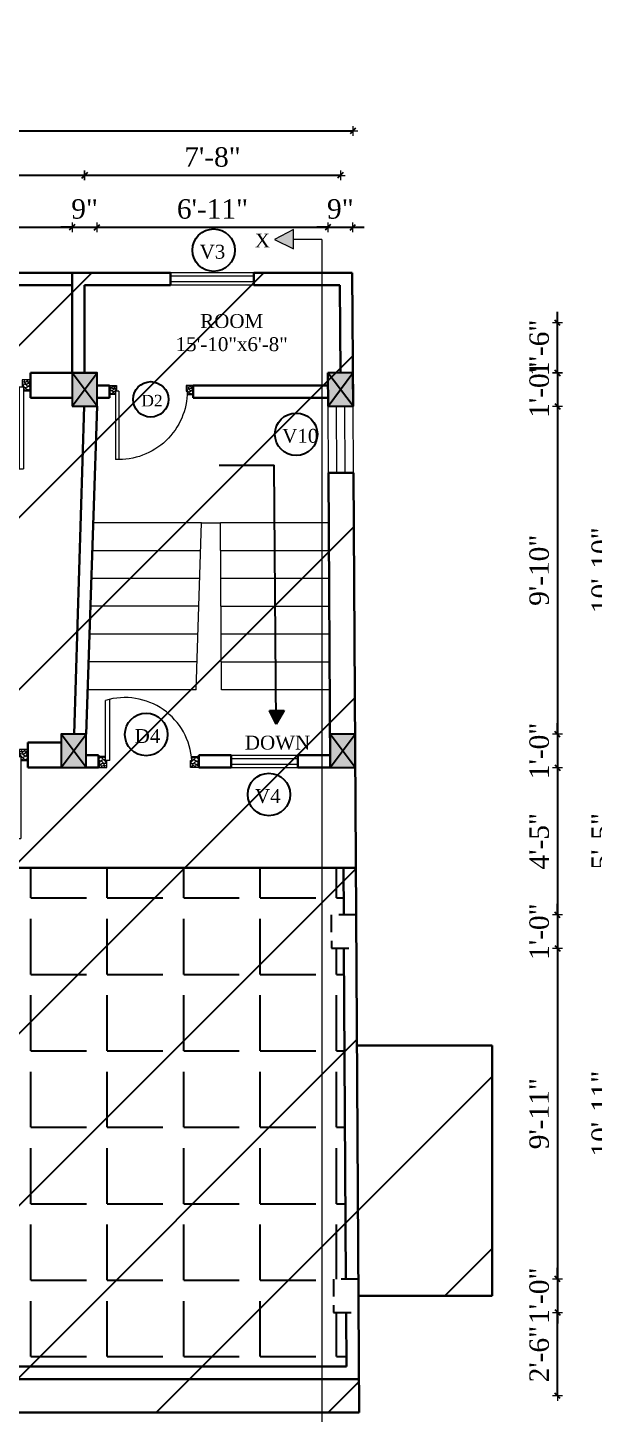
# Model space of a CAD drawing. Header units: inches. Extents: x 6873 to 34015, y -4010 to 8204.
# Drawn here: x 17062.4 to 17265.8, y 428.6 to 927.1 of the extents above; entities that cross this region are included whole.
import ezdxf

# ---------------------------------------------------------------- set-up
doc = ezdxf.new("R2010")
doc.units = ezdxf.units.IN
doc.header["$LTSCALE"] = 5
doc.header["$MEASUREMENT"] = 0
doc.linetypes.add('HIDDEN', pattern=[0.375, 0.25, -0.125])
for name, color, linetype, lineweight in [('A-WALL', 7, 'Continuous', 9), ('Dimension', 7, 'Continuous', 18), ('DOOR', 62, 'Continuous', 0), ('Dw', 2, 'Continuous', 18), ('tefriş', 30, 'Continuous', 9)]:
    doc.layers.add(name, color=color, linetype=linetype, lineweight=lineweight)
doc.layers.add('dim line', color=7, linetype='Continuous', lineweight=15, true_color=0xfab2b2)
doc.layers.add('TEXT', color=6, linetype='Continuous')
doc.layers.add('WALL', color=7, linetype='Continuous')
doc.styles.add('ordinary', font='times.ttf')
doc.dimstyles.new('Copy of 96', dxfattribs={"dimtxt": 7, "dimasz": 4, "dimexe": 0.5, "dimexo": 0.5, "dimgap": 3, "dimtad": 1, "dimdec": 1, "dimzin": 11, "dimdsep": 46, "dimlunit": 4, "dimtxsty": 'ordinary', "dimblk": 'OBLIQUE', "dimcen": 0.09, "dimse1": 1, "dimse2": 1, "dimclrt": 6, "dimazin": 0, "dimtfac": 1, "dimtdec": 1, "dimtix": 1, "dimtmove": 2, "dimatfit": 3, "dimldrblk": 'leader', "dimfxl": 0.5, "dimfxlon": 1, "dimtolj": 1, "dimtzin": 0, "dimarcsym": 0})

# ---------------------------------------------------------------- blocks, each defined once
blk = doc.blocks.new('C1a')
at = {"color": 1, "ltscale": 5}
for p, q in [((18657.75, 4625.76), (18648.75, 4625.76)), ((18648.75, 4625.76), (18648.82, 4613.76)), ((18657.82, 4613.76), (18657.75, 4625.76)), ((18648.82, 4613.76), (18657.82, 4613.76))]:
    blk.add_line(p, q, dxfattribs=at)
blk = doc.blocks.new('A$C27B36B59')
at = {"layer": 'DOOR'}
for p, q in [((0, 4), (0, 0)), ((2.5, 4), (0, 4)), ((0, 0), (3, 0)), ((2.5, 2.5), (2.5, 4)), ((3, 2.5), (2.5, 2.5)), ((3, 0), (3, 2.5))]:
    blk.add_line(p, q, dxfattribs=at)
for centre, radius, start, end in [((-1.4, -0.54), 4.75, 22.1411, 72.838), ((1.34, 2.09), 1.64, 45.138, 144.8948), ((2.21, 0.3), 2.49, 83.3149, 152.658), ((0.13, 0.37), 2.05, 349.4875, 93.6805), ((1.96, -0.47), 2.01, 58.7447, 166.495), ((-0.06, 0.32), 1.13, 343.542, 86.947), ((2.08, -0.4), 1.17, 38.2816, 160.1519)]:
    blk.add_arc(centre, radius, start, end, dxfattribs=at)
blk = doc.blocks.new('D2')
at = {"layer": 'DOOR'}
for p, q in [((74473.95, 24047.59), (74473.95, 24018.09)), ((74473.95, 24047.59), (74475.45, 24047.59)), ((74475.45, 24047.59), (74475.45, 24018.13))]:
    blk.add_line(p, q, dxfattribs=at)
blk.add_arc((74473.95, 24047.59), 29.5, 180, 272.9146, dxfattribs=at)
at = {"layer": 'DOOR', "xscale": -1, "rotation": 180}
blk.add_blockref('A$C27B36B59', (74441.95, 24050.09), dxfattribs=at)
at = {"layer": 'DOOR', "rotation": 180}
blk.add_blockref('A$C27B36B59', (74477.95, 24050.09), dxfattribs=at)
blk = doc.blocks.new('x-x')
at = {"ltscale": 5}
for points in [[(11364.03, -701.52), (11364.03, -694.51), (11357.15, -698.09)], [(11364.03, -1135.52), (11364.03, -1128.51), (11357.15, -1132.09)]]:
    blk.add_hatch(color=256, dxfattribs=at).paths.add_polyline_path(points)
for p, q in [((11364.03, -694.51), (11357.15, -698.09)), ((11364.03, -701.52), (11364.03, -694.51)), ((11357.15, -698.09), (11364.03, -701.52)), ((11374.13, -698.09), (11364.03, -698.09)), ((11374.13, -698.09), (11374.13, -1132.09)), ((11364.03, -1128.51), (11357.15, -1132.09)), ((11364.03, -1135.52), (11364.03, -1128.51)), ((11357.15, -1132.09), (11364.03, -1135.52)), ((11374.13, -1132.09), (11364.03, -1132.09))]:
    blk.add_line(p, q, dxfattribs=at)
at = {"layer": 'A-WALL', "color": 1, "ltscale": 5}
blk.add_line((11374.13, -1120.09), (11374.13, -1132.09), dxfattribs=at)
at = {"layer": 'TEXT', "style": 'ordinary'}
for p in [(11350.08, -700.97), (11350.08, -1134.1)]:
    blk.add_text('X', height=5, dxfattribs=at).set_placement(p)
blk = doc.blocks.new('oblique')
at = {"color": 0, "lineweight": -2}
blk.add_line((0.25, 0.25), (-0.25, -0.25), dxfattribs=at)
at = {"layer": 'dim line', "lineweight": 9}
for p, q in [((-0.4375, 0), (0.4375, 0)), ((0, 0.4375), (0, -0.4375))]:
    blk.add_line(p, q, dxfattribs=at)
blk = doc.blocks.new('*D73')
at = {"layer": 'A-WALL', "color": 0, "lineweight": -2, "ltscale": 50, "transparency": 16777216}
blk.add_line((17175.72, 384.99), (17078.89, 384.99), dxfattribs=at)
at = {"layer": 'Defpoints', "color": 0, "ltscale": 50, "transparency": 16777216}
for p in [(17078.89, 660.92), (17175.72, 660.92), (17078.89, 384.99)]:
    blk.add_point(p, dxfattribs=at)
at = {"layer": 'A-WALL', "color": 0, "lineweight": -2, "ltscale": 50, "transparency": 16777216, "xscale": 4, "yscale": 4, "zscale": 4, "rotation": 180}
blk.add_blockref('oblique', (17078.89, 384.99), dxfattribs=at)
at = {"layer": 'A-WALL', "color": 0, "lineweight": -2, "ltscale": 50, "transparency": 16777216, "xscale": 4, "yscale": 4, "zscale": 4}
blk.add_blockref('oblique', (17175.72, 384.99), dxfattribs=at)
at = {"layer": 'A-WALL', "color": 6, "ltscale": 50, "transparency": 16777216, "insert": (17127.31, 391.55), "char_height": 7, "attachment_point": 5, "style": 'ordinary'}
blk.add_mtext('\\A1;8\'-1"', dxfattribs=at)
blk = doc.blocks.new('_OBLIQUE')
at = {"color": 0, "linetype": 'ByBlock'}
blk.add_line((-0.5, -0.5), (0.5, 0.5), dxfattribs=at)
blk = doc.blocks.new('leader')
at = {"layer": 'Dimension'}
for p, q in [((0, -4.33), (0, 4.33)), ((-4.42, 0), (4.42, 0))]:
    blk.add_line(p, q, dxfattribs=at)
blk = doc.blocks.new('*D74')
at = {"layer": 'A-WALL', "color": 0, "lineweight": -2, "ltscale": 50, "transparency": 16777216}
blk.add_line((17078.89, 384.99), (16919.28, 384.99), dxfattribs=at)
at = {"layer": 'Defpoints', "color": 0, "ltscale": 50, "transparency": 16777216}
for p in [(16919.28, 660.92), (17078.89, 660.92), (16919.28, 384.99)]:
    blk.add_point(p, dxfattribs=at)
at = {"layer": 'A-WALL', "color": 0, "lineweight": -2, "ltscale": 50, "transparency": 16777216, "xscale": 4, "yscale": 4, "zscale": 4, "rotation": 180}
blk.add_blockref('oblique', (16919.28, 384.99), dxfattribs=at)
at = {"layer": 'A-WALL', "color": 0, "lineweight": -2, "ltscale": 50, "transparency": 16777216, "xscale": 4, "yscale": 4, "zscale": 4}
blk.add_blockref('oblique', (17078.89, 384.99), dxfattribs=at)
at = {"layer": 'A-WALL', "color": 6, "ltscale": 50, "transparency": 16777216, "insert": (16999.09, 391.55), "char_height": 7, "attachment_point": 5, "style": 'ordinary'}
blk.add_mtext('\\A1;13\'-4"', dxfattribs=at)
blk = doc.blocks.new('*D76')
at = {"layer": 'A-WALL', "color": 0, "lineweight": -2, "ltscale": 50, "transparency": 16777216}
blk.add_line((17180.22, 367.96), (16719.72, 367.96), dxfattribs=at)
at = {"layer": 'Defpoints', "color": 0, "ltscale": 50, "transparency": 16777216}
for p in [(16719.72, 660.92), (17180.22, 660.92), (16719.72, 367.96)]:
    blk.add_point(p, dxfattribs=at)
at = {"layer": 'A-WALL', "color": 0, "lineweight": -2, "ltscale": 50, "transparency": 16777216, "xscale": 4, "yscale": 4, "zscale": 4, "rotation": 180}
blk.add_blockref('oblique', (16719.72, 367.96), dxfattribs=at)
at = {"layer": 'A-WALL', "color": 0, "lineweight": -2, "ltscale": 50, "transparency": 16777216, "xscale": 4, "yscale": 4, "zscale": 4}
blk.add_blockref('oblique', (17180.22, 367.96), dxfattribs=at)
at = {"layer": 'A-WALL', "color": 6, "ltscale": 50, "transparency": 16777216, "insert": (16949.97, 374.52), "char_height": 7, "attachment_point": 5, "style": 'ordinary'}
blk.add_mtext('\\A1;38\'-5"', dxfattribs=at)
blk = doc.blocks.new('*D88')
at = {"layer": 'A-WALL', "color": 0, "lineweight": -2, "ltscale": 50, "transparency": 16777216}
blk.add_line((16923.35, 855.29), (17078.35, 855.29), dxfattribs=at)
at = {"layer": 'Defpoints', "color": 0, "ltscale": 50, "transparency": 16777216}
for p in [(17078.35, 855.29), (16923.35, 802.92), (17078.35, 802.92)]:
    blk.add_point(p, dxfattribs=at)
at = {"layer": 'A-WALL', "color": 0, "lineweight": -2, "ltscale": 50, "transparency": 16777216, "xscale": 4, "yscale": 4, "zscale": 4}
for p, rotation in [((16923.35, 855.29), 180.0000000000261), ((17078.35, 855.29), 2.605510395054913e-11)]:
    blk.add_blockref('oblique', p, dxfattribs=dict(at, rotation=rotation))
at = {"layer": 'A-WALL', "color": 6, "ltscale": 50, "transparency": 16777216, "insert": (17000.85, 861.79), "char_height": 7, "attachment_point": 5, "style": 'ordinary'}
blk.add_mtext('\\A1;12\'-11"', dxfattribs=at)
blk = doc.blocks.new('*D89')
at = {"layer": 'A-WALL', "color": 0, "lineweight": -2, "ltscale": 50, "transparency": 16777216}
for p, q in [((17078.35, 855.29), (17074.35, 855.29)), ((17078.35, 855.29), (17087.35, 855.29)), ((17087.35, 855.29), (17091.35, 855.29))]:
    blk.add_line(p, q, dxfattribs=at)
at = {"layer": 'Defpoints', "color": 0, "ltscale": 50, "transparency": 16777216}
for p in [(17087.35, 855.29), (17078.35, 802.92), (17087.35, 802.92)]:
    blk.add_point(p, dxfattribs=at)
at = {"layer": 'A-WALL', "color": 0, "lineweight": -2, "ltscale": 50, "transparency": 16777216, "xscale": 4, "yscale": 4, "zscale": 4}
for p, rotation in [((17078.35, 855.29), 2.605915483400167e-11), ((17087.35, 855.29), 180.0000000000261)]:
    blk.add_blockref('oblique', p, dxfattribs=dict(at, rotation=rotation))
at = {"layer": 'A-WALL', "color": 6, "ltscale": 50, "transparency": 16777216, "insert": (17082.85, 861.86), "char_height": 7, "attachment_point": 5, "style": 'ordinary'}
blk.add_mtext('\\A1;9"', dxfattribs=at)
blk = doc.blocks.new('*D90')
at = {"layer": 'A-WALL', "color": 0, "lineweight": -2, "ltscale": 50, "transparency": 16777216}
blk.add_line((17087.35, 855.29), (17170.35, 855.29), dxfattribs=at)
at = {"layer": 'Defpoints', "color": 0, "ltscale": 50, "transparency": 16777216}
for p in [(17170.35, 855.29), (17087.35, 802.92), (17170.35, 802.92)]:
    blk.add_point(p, dxfattribs=at)
at = {"layer": 'A-WALL', "color": 0, "lineweight": -2, "ltscale": 50, "transparency": 16777216, "xscale": 4, "yscale": 4, "zscale": 4}
for p, rotation in [((17087.35, 855.29), 180.0000000000261), ((17170.35, 855.29), 2.605510395054913e-11)]:
    blk.add_blockref('oblique', p, dxfattribs=dict(at, rotation=rotation))
at = {"layer": 'A-WALL', "color": 6, "ltscale": 50, "transparency": 16777216, "insert": (17128.85, 861.85), "char_height": 7, "attachment_point": 5, "style": 'ordinary'}
blk.add_mtext('\\A1;6\'-11"', dxfattribs=at)
blk = doc.blocks.new('*D91')
at = {"layer": 'A-WALL', "color": 0, "lineweight": -2, "ltscale": 50, "transparency": 16777216}
for p, q in [((17170.35, 855.29), (17166.35, 855.29)), ((17170.35, 855.29), (17179.35, 855.29)), ((17179.35, 855.29), (17183.35, 855.29))]:
    blk.add_line(p, q, dxfattribs=at)
at = {"layer": 'Defpoints', "color": 0, "ltscale": 50, "transparency": 16777216}
for p in [(17179.35, 855.29), (17170.35, 802.92), (17179.35, 802.92)]:
    blk.add_point(p, dxfattribs=at)
at = {"layer": 'A-WALL', "color": 0, "lineweight": -2, "ltscale": 50, "transparency": 16777216, "xscale": 4, "yscale": 4, "zscale": 4}
for p, rotation in [((17170.35, 855.29), 2.605915483400167e-11), ((17179.35, 855.29), 180.0000000000261)]:
    blk.add_blockref('oblique', p, dxfattribs=dict(at, rotation=rotation))
at = {"layer": 'A-WALL', "color": 6, "ltscale": 50, "transparency": 16777216, "insert": (17174.85, 861.86), "char_height": 7, "attachment_point": 5, "style": 'ordinary'}
blk.add_mtext('\\A1;9"', dxfattribs=at)
blk = doc.blocks.new('*D92')
at = {"layer": 'A-WALL', "color": 0, "lineweight": -2, "ltscale": 50, "transparency": 16777216}
blk.add_line((17174.85, 873.96), (17082.85, 873.96), dxfattribs=at)
at = {"layer": 'Defpoints', "color": 0, "ltscale": 50, "transparency": 16777216}
for p in [(17082.85, 873.96), (17082.85, 802.92), (17174.85, 802.92)]:
    blk.add_point(p, dxfattribs=at)
at = {"layer": 'A-WALL', "color": 0, "lineweight": -2, "ltscale": 50, "transparency": 16777216, "xscale": 4, "yscale": 4, "zscale": 4, "rotation": 180}
blk.add_blockref('oblique', (17082.85, 873.96), dxfattribs=at)
at = {"layer": 'A-WALL', "color": 0, "lineweight": -2, "ltscale": 50, "transparency": 16777216, "xscale": 4, "yscale": 4, "zscale": 4}
blk.add_blockref('oblique', (17174.85, 873.96), dxfattribs=at)
at = {"layer": 'A-WALL', "color": 6, "ltscale": 50, "transparency": 16777216, "insert": (17128.85, 880.54), "char_height": 7, "attachment_point": 5, "style": 'ordinary'}
blk.add_mtext('\\A1;7\'-8"', dxfattribs=at)
blk = doc.blocks.new('*D93')
at = {"layer": 'A-WALL', "color": 0, "lineweight": -2, "ltscale": 50, "transparency": 16777216}
blk.add_line((17082.85, 873.96), (16918.85, 873.96), dxfattribs=at)
at = {"layer": 'Defpoints', "color": 0, "ltscale": 50, "transparency": 16777216}
for p in [(16918.85, 873.96), (16918.85, 802.92), (17082.85, 802.92)]:
    blk.add_point(p, dxfattribs=at)
at = {"layer": 'A-WALL', "color": 0, "lineweight": -2, "ltscale": 50, "transparency": 16777216, "xscale": 4, "yscale": 4, "zscale": 4, "rotation": 180}
blk.add_blockref('oblique', (16918.85, 873.96), dxfattribs=at)
at = {"layer": 'A-WALL', "color": 0, "lineweight": -2, "ltscale": 50, "transparency": 16777216, "xscale": 4, "yscale": 4, "zscale": 4}
blk.add_blockref('oblique', (17082.85, 873.96), dxfattribs=at)
at = {"layer": 'A-WALL', "color": 6, "ltscale": 50, "transparency": 16777216, "insert": (17000.85, 880.53), "char_height": 7, "attachment_point": 5, "style": 'ordinary'}
blk.add_mtext('\\A1;13\'-8"', dxfattribs=at)
blk = doc.blocks.new('*D95')
at = {"layer": 'A-WALL', "color": 0, "lineweight": -2, "ltscale": 50, "transparency": 16777216}
blk.add_line((16800.35, 889.98), (17179.35, 889.98), dxfattribs=at)
at = {"layer": 'Defpoints', "color": 0, "ltscale": 50, "transparency": 16777216}
for p in [(17179.35, 889.98), (16800.35, 802.92), (17179.35, 802.92)]:
    blk.add_point(p, dxfattribs=at)
at = {"layer": 'A-WALL', "color": 0, "lineweight": -2, "ltscale": 50, "transparency": 16777216, "xscale": 4, "yscale": 4, "zscale": 4, "rotation": 180}
blk.add_blockref('oblique', (16800.35, 889.98), dxfattribs=at)
at = {"layer": 'A-WALL', "color": 0, "lineweight": -2, "ltscale": 50, "transparency": 16777216, "xscale": 4, "yscale": 4, "zscale": 4}
blk.add_blockref('oblique', (17179.35, 889.98), dxfattribs=at)
at = {"layer": 'A-WALL', "color": 6, "ltscale": 50, "transparency": 16777216, "insert": (16989.85, 896.55), "char_height": 7, "attachment_point": 5, "style": 'ordinary'}
blk.add_mtext('\\A1;31\'-7"', dxfattribs=at)
blk = doc.blocks.new('*D97')
at = {"layer": 'A-WALL', "color": 0, "lineweight": -2, "ltscale": 50, "transparency": 16777216}
for p, q in [((17252.95, 802.92), (17252.95, 806.92)), ((17252.95, 802.92), (17252.95, 790.92)), ((17252.95, 790.92), (17252.95, 786.92))]:
    blk.add_line(p, q, dxfattribs=at)
at = {"layer": 'Defpoints', "color": 0, "ltscale": 50, "transparency": 16777216}
for p in [(17179.35, 802.92), (17179.42, 790.92), (17252.95, 790.92)]:
    blk.add_point(p, dxfattribs=at)
at = {"layer": 'A-WALL', "color": 0, "lineweight": -2, "ltscale": 50, "transparency": 16777216, "xscale": 4, "yscale": 4, "zscale": 4}
for p, rotation in [((17252.95, 802.92), 270), ((17252.95, 790.92), 90)]:
    blk.add_blockref('oblique', p, dxfattribs=dict(at, rotation=rotation))
at = {"layer": 'A-WALL', "color": 6, "ltscale": 50, "transparency": 16777216, "insert": (17246.39, 796.92), "char_height": 7, "attachment_point": 5, "rotation": 90, "style": 'ordinary'}
blk.add_mtext('\\A1;1\'-0"', dxfattribs=at)
blk = doc.blocks.new('*D98')
at = {"layer": 'A-WALL', "color": 0, "lineweight": -2, "ltscale": 50, "transparency": 16777216}
blk.add_line((17252.95, 790.92), (17252.95, 672.92), dxfattribs=at)
at = {"layer": 'Defpoints', "color": 0, "ltscale": 50, "transparency": 16777216}
for p in [(17179.42, 790.92), (17180.15, 672.92), (17252.95, 672.92)]:
    blk.add_point(p, dxfattribs=at)
at = {"layer": 'A-WALL', "color": 0, "lineweight": -2, "ltscale": 50, "transparency": 16777216, "xscale": 4, "yscale": 4, "zscale": 4}
for p, rotation in [((17252.95, 790.92), 90), ((17252.95, 672.92), 270)]:
    blk.add_blockref('oblique', p, dxfattribs=dict(at, rotation=rotation))
at = {"layer": 'A-WALL', "color": 6, "ltscale": 50, "transparency": 16777216, "insert": (17246.38, 731.92), "char_height": 7, "attachment_point": 5, "rotation": 90, "style": 'ordinary'}
blk.add_mtext('\\A1;9\'-10"', dxfattribs=at)
blk = doc.blocks.new('*D99')
at = {"layer": 'A-WALL', "color": 0, "lineweight": -2, "ltscale": 50, "transparency": 16777216}
for p, q in [((17252.95, 672.92), (17252.95, 676.92)), ((17252.95, 672.92), (17252.95, 660.92)), ((17252.95, 660.92), (17252.95, 656.92))]:
    blk.add_line(p, q, dxfattribs=at)
at = {"layer": 'Defpoints', "color": 0, "ltscale": 50, "transparency": 16777216}
for p in [(17180.15, 672.92), (17180.22, 660.92), (17252.95, 660.92)]:
    blk.add_point(p, dxfattribs=at)
at = {"layer": 'A-WALL', "color": 0, "lineweight": -2, "ltscale": 50, "transparency": 16777216, "xscale": 4, "yscale": 4, "zscale": 4}
for p, rotation in [((17252.95, 672.92), 270), ((17252.95, 660.92), 90)]:
    blk.add_blockref('oblique', p, dxfattribs=dict(at, rotation=rotation))
at = {"layer": 'A-WALL', "color": 6, "ltscale": 50, "transparency": 16777216, "insert": (17246.39, 666.92), "char_height": 7, "attachment_point": 5, "rotation": 90, "style": 'ordinary'}
blk.add_mtext('\\A1;1\'-0"', dxfattribs=at)
blk = doc.blocks.new('*D100')
at = {"layer": 'A-WALL', "color": 0, "lineweight": -2, "ltscale": 50, "transparency": 16777216}
blk.add_line((17252.95, 660.92), (17252.95, 607.92), dxfattribs=at)
at = {"layer": 'Defpoints', "color": 0, "ltscale": 50, "transparency": 16777216}
for p in [(17180.22, 660.92), (17180.55, 607.92), (17252.95, 607.92)]:
    blk.add_point(p, dxfattribs=at)
at = {"layer": 'A-WALL', "color": 0, "lineweight": -2, "ltscale": 50, "transparency": 16777216, "xscale": 4, "yscale": 4, "zscale": 4}
for p, rotation in [((17252.95, 660.92), 90), ((17252.95, 607.92), 270)]:
    blk.add_blockref('oblique', p, dxfattribs=dict(at, rotation=rotation))
at = {"layer": 'A-WALL', "color": 6, "ltscale": 50, "transparency": 16777216, "insert": (17246.39, 634.42), "char_height": 7, "attachment_point": 5, "rotation": 90, "style": 'ordinary'}
blk.add_mtext('\\A1;4\'-5"', dxfattribs=at)
blk = doc.blocks.new('*D101')
at = {"layer": 'A-WALL', "color": 0, "lineweight": -2, "ltscale": 50, "transparency": 16777216}
for p, q in [((17252.95, 607.92), (17252.95, 611.92)), ((17252.95, 607.92), (17252.95, 595.92)), ((17252.95, 595.92), (17252.95, 591.92))]:
    blk.add_line(p, q, dxfattribs=at)
at = {"layer": 'Defpoints', "color": 0, "ltscale": 50, "transparency": 16777216}
for p in [(17180.55, 607.92), (17180.62, 595.92), (17252.95, 595.92)]:
    blk.add_point(p, dxfattribs=at)
at = {"layer": 'A-WALL', "color": 0, "lineweight": -2, "ltscale": 50, "transparency": 16777216, "xscale": 4, "yscale": 4, "zscale": 4}
for p, rotation in [((17252.95, 607.92), 270), ((17252.95, 595.92), 90)]:
    blk.add_blockref('oblique', p, dxfattribs=dict(at, rotation=rotation))
at = {"layer": 'A-WALL', "color": 6, "ltscale": 50, "transparency": 16777216, "insert": (17246.39, 601.92), "char_height": 7, "attachment_point": 5, "rotation": 90, "style": 'ordinary'}
blk.add_mtext('\\A1;1\'-0"', dxfattribs=at)
blk = doc.blocks.new('*D102')
at = {"layer": 'A-WALL', "color": 0, "lineweight": -2, "ltscale": 50, "transparency": 16777216}
blk.add_line((17252.95, 595.92), (17252.95, 476.92), dxfattribs=at)
at = {"layer": 'Defpoints', "color": 0, "ltscale": 50, "transparency": 16777216}
for p in [(17180.62, 595.92), (17181.35, 476.92), (17252.95, 476.92)]:
    blk.add_point(p, dxfattribs=at)
at = {"layer": 'A-WALL', "color": 0, "lineweight": -2, "ltscale": 50, "transparency": 16777216, "xscale": 4, "yscale": 4, "zscale": 4}
for p, rotation in [((17252.95, 595.92), 90), ((17252.95, 476.92), 270)]:
    blk.add_blockref('oblique', p, dxfattribs=dict(at, rotation=rotation))
at = {"layer": 'A-WALL', "color": 6, "ltscale": 50, "transparency": 16777216, "insert": (17246.38, 536.42), "char_height": 7, "attachment_point": 5, "rotation": 90, "style": 'ordinary'}
blk.add_mtext('\\A1;9\'-11"', dxfattribs=at)
blk = doc.blocks.new('*D103')
at = {"layer": 'A-WALL', "color": 0, "lineweight": -2, "ltscale": 50, "transparency": 16777216}
for p, q in [((17252.95, 476.92), (17252.95, 480.92)), ((17252.95, 476.92), (17252.95, 464.92)), ((17252.95, 464.92), (17252.95, 460.92))]:
    blk.add_line(p, q, dxfattribs=at)
at = {"layer": 'Defpoints', "color": 0, "ltscale": 50, "transparency": 16777216}
for p in [(17181.35, 476.92), (17181.43, 464.92), (17252.95, 464.92)]:
    blk.add_point(p, dxfattribs=at)
at = {"layer": 'A-WALL', "color": 0, "lineweight": -2, "ltscale": 50, "transparency": 16777216, "xscale": 4, "yscale": 4, "zscale": 4}
for p, rotation in [((17252.95, 476.92), 270), ((17252.95, 464.92), 90)]:
    blk.add_blockref('oblique', p, dxfattribs=dict(at, rotation=rotation))
at = {"layer": 'A-WALL', "color": 6, "ltscale": 50, "transparency": 16777216, "insert": (17246.39, 470.92), "char_height": 7, "attachment_point": 5, "rotation": 90, "style": 'ordinary'}
blk.add_mtext('\\A1;1\'-0"', dxfattribs=at)
blk = doc.blocks.new('*D104')
at = {"layer": 'A-WALL', "color": 0, "lineweight": -2, "ltscale": 50, "transparency": 16777216}
blk.add_line((17275.26, 796.92), (17275.26, 666.92), dxfattribs=at)
at = {"layer": 'Defpoints', "color": 0, "ltscale": 50, "transparency": 16777216}
for p in [(17179.39, 796.92), (17180.19, 666.92), (17275.26, 666.92)]:
    blk.add_point(p, dxfattribs=at)
at = {"layer": 'A-WALL', "color": 0, "lineweight": -2, "ltscale": 50, "transparency": 16777216, "xscale": 4, "yscale": 4, "zscale": 4}
for p, rotation in [((17275.26, 796.92), 90), ((17275.26, 666.92), 270)]:
    blk.add_blockref('oblique', p, dxfattribs=dict(at, rotation=rotation))
at = {"layer": 'A-WALL', "color": 6, "ltscale": 50, "transparency": 16777216, "insert": (17268.7, 731.92), "char_height": 7, "attachment_point": 5, "rotation": 90, "style": 'ordinary'}
blk.add_mtext('\\A1;10\'-10"', dxfattribs=at)
blk = doc.blocks.new('*D105')
at = {"layer": 'A-WALL', "color": 0, "lineweight": -2, "ltscale": 50, "transparency": 16777216}
blk.add_line((17275.26, 666.92), (17275.26, 601.92), dxfattribs=at)
at = {"layer": 'Defpoints', "color": 0, "ltscale": 50, "transparency": 16777216}
for p in [(17180.19, 666.92), (17180.59, 601.92), (17275.26, 601.92)]:
    blk.add_point(p, dxfattribs=at)
at = {"layer": 'A-WALL', "color": 0, "lineweight": -2, "ltscale": 50, "transparency": 16777216, "xscale": 4, "yscale": 4, "zscale": 4}
for p, rotation in [((17275.26, 666.92), 90), ((17275.26, 601.92), 270)]:
    blk.add_blockref('oblique', p, dxfattribs=dict(at, rotation=rotation))
at = {"layer": 'A-WALL', "color": 6, "ltscale": 50, "transparency": 16777216, "insert": (17268.7, 634.42), "char_height": 7, "attachment_point": 5, "rotation": 90, "style": 'ordinary'}
blk.add_mtext('\\A1;5\'-5"', dxfattribs=at)
blk = doc.blocks.new('*D106')
at = {"layer": 'A-WALL', "color": 0, "lineweight": -2, "ltscale": 50, "transparency": 16777216}
blk.add_line((17275.26, 601.92), (17275.26, 470.92), dxfattribs=at)
at = {"layer": 'Defpoints', "color": 0, "ltscale": 50, "transparency": 16777216}
for p in [(17180.59, 601.92), (17181.39, 470.92), (17275.26, 470.92)]:
    blk.add_point(p, dxfattribs=at)
at = {"layer": 'A-WALL', "color": 0, "lineweight": -2, "ltscale": 50, "transparency": 16777216, "xscale": 4, "yscale": 4, "zscale": 4}
for p, rotation in [((17275.26, 601.92), 90), ((17275.26, 470.92), 270)]:
    blk.add_blockref('oblique', p, dxfattribs=dict(at, rotation=rotation))
at = {"layer": 'A-WALL', "color": 6, "ltscale": 50, "transparency": 16777216, "insert": (17268.7, 536.42), "char_height": 7, "attachment_point": 5, "rotation": 90, "style": 'ordinary'}
blk.add_mtext('\\A1;10\'-11"', dxfattribs=at)
blk = doc.blocks.new('*D107')
at = {"layer": 'A-WALL', "color": 0, "lineweight": -2, "ltscale": 50, "transparency": 16777216}
blk.add_line((17299.41, 434.92), (17299.41, 820.92), dxfattribs=at)
at = {"layer": 'Defpoints', "color": 0, "ltscale": 50, "transparency": 16777216}
for p in [(17179.24, 820.92), (17299.41, 820.92), (17181.61, 434.92)]:
    blk.add_point(p, dxfattribs=at)
at = {"layer": 'A-WALL', "color": 0, "lineweight": -2, "ltscale": 50, "transparency": 16777216, "xscale": 4, "yscale": 4, "zscale": 4}
for p, rotation in [((17299.41, 820.92), 90), ((17299.41, 434.92), 270)]:
    blk.add_blockref('oblique', p, dxfattribs=dict(at, rotation=rotation))
at = {"layer": 'A-WALL', "color": 6, "ltscale": 50, "transparency": 16777216, "insert": (17292.85, 627.92), "char_height": 7, "attachment_point": 5, "rotation": 90, "style": 'ordinary'}
blk.add_mtext('\\A1;32\'-2"', dxfattribs=at)
blk = doc.blocks.new('*D108')
at = {"layer": 'A-WALL', "color": 0, "lineweight": -2, "ltscale": 50, "transparency": 16777216}
blk.add_line((17252.95, 434.92), (17252.95, 464.92), dxfattribs=at)
at = {"layer": 'Defpoints', "color": 0, "ltscale": 50, "transparency": 16777216}
for p in [(17181.43, 464.92), (17252.95, 464.92), (17181.61, 434.92)]:
    blk.add_point(p, dxfattribs=at)
at = {"layer": 'A-WALL', "color": 0, "lineweight": -2, "ltscale": 50, "transparency": 16777216, "xscale": 4, "yscale": 4, "zscale": 4}
for p, rotation in [((17252.95, 464.92), 90), ((17252.95, 434.92), 270)]:
    blk.add_blockref('oblique', p, dxfattribs=dict(at, rotation=rotation))
at = {"layer": 'A-WALL', "color": 6, "ltscale": 50, "transparency": 16777216, "insert": (17246.39, 449.92), "char_height": 7, "attachment_point": 5, "rotation": 90, "style": 'ordinary'}
blk.add_mtext('\\A1;2\'-6"', dxfattribs=at)
blk = doc.blocks.new('*D109')
at = {"layer": 'A-WALL', "color": 0, "lineweight": -2, "ltscale": 50, "transparency": 16777216}
for p, q in [((17252.95, 820.92), (17252.95, 824.92)), ((17252.95, 802.92), (17252.95, 820.92)), ((17252.95, 802.92), (17252.95, 798.92))]:
    blk.add_line(p, q, dxfattribs=at)
at = {"layer": 'Defpoints', "color": 0, "ltscale": 50, "transparency": 16777216}
for p in [(17179.35, 820.92), (17252.95, 820.92), (17179.35, 802.92)]:
    blk.add_point(p, dxfattribs=at)
at = {"layer": 'A-WALL', "color": 0, "lineweight": -2, "ltscale": 50, "transparency": 16777216, "xscale": 4, "yscale": 4, "zscale": 4}
for p, rotation in [((17252.95, 820.92), 270), ((17252.95, 802.92), 90)]:
    blk.add_blockref('oblique', p, dxfattribs=dict(at, rotation=rotation))
at = {"layer": 'A-WALL', "color": 6, "ltscale": 50, "transparency": 16777216, "insert": (17246.39, 811.92), "char_height": 7, "attachment_point": 5, "rotation": 90, "style": 'ordinary'}
blk.add_mtext('\\A1;1\'-6"', dxfattribs=at)
blk = doc.blocks.new('*D224')
at = {"layer": 'A-WALL', "color": 0, "lineweight": -2, "ltscale": 50, "transparency": 16777216}
blk.add_line((16923.78, 400.79), (17074.39, 400.79), dxfattribs=at)
at = {"layer": 'Defpoints', "color": 0, "ltscale": 50, "transparency": 16777216}
for p in [(16923.78, 660.92), (17074.39, 660.92), (17074.39, 400.79)]:
    blk.add_point(p, dxfattribs=at)
at = {"layer": 'A-WALL', "color": 0, "lineweight": -2, "ltscale": 50, "transparency": 16777216, "xscale": 4, "yscale": 4, "zscale": 4, "rotation": 180}
blk.add_blockref('oblique', (16923.78, 400.79), dxfattribs=at)
at = {"layer": 'A-WALL', "color": 0, "lineweight": -2, "ltscale": 50, "transparency": 16777216, "xscale": 4, "yscale": 4, "zscale": 4}
blk.add_blockref('oblique', (17074.39, 400.79), dxfattribs=at)
at = {"layer": 'A-WALL', "color": 6, "ltscale": 50, "transparency": 16777216, "insert": (16999.09, 407.36), "char_height": 7, "attachment_point": 5, "style": 'ordinary'}
blk.add_mtext('\\A1;12\'-7"', dxfattribs=at)
blk = doc.blocks.new('*D225')
at = {"layer": 'A-WALL', "color": 0, "lineweight": -2, "ltscale": 50, "transparency": 16777216}
for p, q in [((17074.39, 400.79), (17070.39, 400.79)), ((17074.39, 400.79), (17083.39, 400.79)), ((17083.39, 400.79), (17087.39, 400.79))]:
    blk.add_line(p, q, dxfattribs=at)
at = {"layer": 'Defpoints', "color": 0, "ltscale": 50, "transparency": 16777216}
for p in [(17074.39, 660.92), (17083.39, 660.92), (17083.39, 400.79)]:
    blk.add_point(p, dxfattribs=at)
at = {"layer": 'A-WALL', "color": 0, "lineweight": -2, "ltscale": 50, "transparency": 16777216, "xscale": 4, "yscale": 4, "zscale": 4}
blk.add_blockref('oblique', (17074.39, 400.79), dxfattribs=at)
at = {"layer": 'A-WALL', "color": 0, "lineweight": -2, "ltscale": 50, "transparency": 16777216, "xscale": 4, "yscale": 4, "zscale": 4, "rotation": 180}
blk.add_blockref('oblique', (17083.39, 400.79), dxfattribs=at)
at = {"layer": 'A-WALL', "color": 6, "ltscale": 50, "transparency": 16777216, "insert": (17078.89, 407.36), "char_height": 7, "attachment_point": 5, "style": 'ordinary'}
blk.add_mtext('\\A1;9"', dxfattribs=at)
blk = doc.blocks.new('*D226')
at = {"layer": 'A-WALL', "color": 0, "lineweight": -2, "ltscale": 50, "transparency": 16777216}
blk.add_line((17083.39, 400.79), (17171.22, 400.79), dxfattribs=at)
at = {"layer": 'Defpoints', "color": 0, "ltscale": 50, "transparency": 16777216}
for p in [(17083.39, 660.92), (17171.22, 660.92), (17171.22, 400.79)]:
    blk.add_point(p, dxfattribs=at)
at = {"layer": 'A-WALL', "color": 0, "lineweight": -2, "ltscale": 50, "transparency": 16777216, "xscale": 4, "yscale": 4, "zscale": 4, "rotation": 180}
blk.add_blockref('oblique', (17083.39, 400.79), dxfattribs=at)
at = {"layer": 'A-WALL', "color": 0, "lineweight": -2, "ltscale": 50, "transparency": 16777216, "xscale": 4, "yscale": 4, "zscale": 4}
blk.add_blockref('oblique', (17171.22, 400.79), dxfattribs=at)
at = {"layer": 'A-WALL', "color": 6, "ltscale": 50, "transparency": 16777216, "insert": (17127.31, 407.36), "char_height": 7, "attachment_point": 5, "style": 'ordinary'}
blk.add_mtext('\\A1;7\'-4"', dxfattribs=at)
blk = doc.blocks.new('*D227')
at = {"layer": 'A-WALL', "color": 0, "lineweight": -2, "ltscale": 50, "transparency": 16777216}
for p, q in [((17171.22, 400.79), (17167.22, 400.79)), ((17171.22, 400.79), (17180.22, 400.79)), ((17180.22, 400.79), (17184.22, 400.79))]:
    blk.add_line(p, q, dxfattribs=at)
at = {"layer": 'Defpoints', "color": 0, "ltscale": 50, "transparency": 16777216}
for p in [(17171.22, 660.92), (17180.22, 660.92), (17180.22, 400.79)]:
    blk.add_point(p, dxfattribs=at)
at = {"layer": 'A-WALL', "color": 0, "lineweight": -2, "ltscale": 50, "transparency": 16777216, "xscale": 4, "yscale": 4, "zscale": 4}
blk.add_blockref('oblique', (17171.22, 400.79), dxfattribs=at)
at = {"layer": 'A-WALL', "color": 0, "lineweight": -2, "ltscale": 50, "transparency": 16777216, "xscale": 4, "yscale": 4, "zscale": 4, "rotation": 180}
blk.add_blockref('oblique', (17180.22, 400.79), dxfattribs=at)
at = {"layer": 'A-WALL', "color": 6, "ltscale": 50, "transparency": 16777216, "insert": (17175.72, 407.36), "char_height": 7, "attachment_point": 5, "style": 'ordinary'}
blk.add_mtext('\\A1;9"', dxfattribs=at)

msp = doc.modelspace()

# ---------------------------------------------------------------- hatches: boundary and pattern name
at = {"layer": 'WALL', "linetype": 'ByBlock', "ltscale": 5, "true_color": 0xf8991e}
h = msp.add_hatch(dxfattribs=at)
h.set_pattern_fill('ANSI31', color=30, scale=350)
h.set_pattern_definition([(45, (9223.244, 3742.42), (-30.93592, 30.93592), [])])
h.paths.add_polyline_path([(16587.99, 428.92), (16820.79, 838.92), (17179.24, 838.92), (17180.84, 560.92), (17229.43, 560.92), (17229.43, 470.92), (17181.43, 470.92), (17181.65, 428.92)])
h = msp.add_hatch(color=30, dxfattribs=at)
h.dxf.hatch_style = 1
h.paths.add_polyline_path([(17082.85, 796.92), (17078.35, 790.92), (17087.35, 790.92)])
h.paths.add_polyline_path([(17087.35, 790.92), (17087.35, 802.92), (17082.85, 796.92)])
h.paths.add_polyline_path([(17082.85, 796.92), (17087.35, 802.92), (17078.35, 802.92)])
h.paths.add_polyline_path([(17078.35, 802.92), (17078.35, 790.92), (17082.85, 796.92)])
h = msp.add_hatch(color=30, dxfattribs=at)
h.dxf.hatch_style = 1
h.paths.add_polyline_path([(17179.42, 790.92), (17174.89, 796.92), (17170.42, 790.92)])
h.paths.add_polyline_path([(17179.42, 790.92), (17179.35, 802.92), (17174.89, 796.92)])
h.paths.add_polyline_path([(17179.35, 802.92), (17170.35, 802.92), (17174.89, 796.92)])
h.paths.add_polyline_path([(17174.89, 796.92), (17170.35, 802.92), (17170.42, 790.92)])
at = {"layer": 'WALL', "linetype": 'ByBlock', "ltscale": 5}
msp.add_hatch(color=2, dxfattribs=at).paths.add_polyline_path([(17151.75, 676.57), (17149.34, 681.43), (17154.59, 681.43)])
at = {"layer": 'WALL', "linetype": 'ByBlock', "ltscale": 5, "true_color": 0xf8991e}
h = msp.add_hatch(color=30, dxfattribs=at)
h.dxf.hatch_style = 1
h.paths.add_polyline_path([(17078.89, 666.92), (17074.39, 660.92), (17083.39, 660.92)])
h.paths.add_polyline_path([(17083.39, 660.92), (17083.39, 672.92), (17078.89, 666.92)])
h.paths.add_polyline_path([(17078.89, 666.92), (17083.39, 672.92), (17074.39, 672.92)])
h.paths.add_polyline_path([(17074.39, 672.92), (17074.39, 660.92), (17078.89, 666.92)])
h = msp.add_hatch(color=30, dxfattribs=at)
h.dxf.hatch_style = 1
h.paths.add_polyline_path([(17180.22, 660.92), (17175.69, 666.92), (17171.22, 660.92)])
h.paths.add_polyline_path([(17180.22, 660.92), (17180.15, 672.92), (17175.69, 666.92)])
h.paths.add_polyline_path([(17180.15, 672.92), (17171.15, 672.92), (17175.69, 666.92)])
h.paths.add_polyline_path([(17175.69, 666.92), (17171.15, 672.92), (17171.22, 660.92)])
h = msp.add_hatch(dxfattribs=at)
h.set_pattern_fill('ANGLE', color=30, scale=100)
h.set_pattern_definition([(0, (3835.986, 1549.007), (0, 27.5), [20, -7.5]), (90, (3835.986, 1549.007), (-27.5, 2e-15), [20, -7.5])])
h.paths.add_polyline_path([(17177.05, 445.42), (17176.93, 464.92), (17172.43, 464.92), (17172.35, 476.92), (17176.85, 476.92), (17176.12, 595.92), (17171.62, 595.92), (17171.55, 607.92), (17176.05, 607.92), (17175.94, 624.92), (16704.45, 624.92), (16694.8, 607.92), (16699.98, 607.92), (16693.16, 595.92), (16687.99, 595.92), (16620.42, 476.92), (16625.59, 476.92), (16618.78, 464.92), (16613.6, 464.92), (16602.53, 445.42)])
h.paths.add_polyline_path([(16894.5, 551.03), (16948.11, 551.03), (16948.11, 527.12), (16894.5, 527.12)], flags=24)

# ---------------------------------------------------------------- linework, layer by layer
at = {"color": 1, "ltscale": 5}
for p, q in [((17078.35, 790.92), (17087.35, 802.92)), ((17087.35, 790.92), (17078.35, 802.92)), ((17179.42, 790.92), (17170.35, 802.92)), ((17170.42, 790.92), (17179.35, 802.92)), ((17085.94, 738.92), (17085.61, 738.93)), ((17074.39, 660.92), (17083.39, 672.92)), ((17083.39, 660.92), (17074.39, 672.92)), ((17180.22, 660.92), (17171.15, 672.92)), ((17171.22, 660.92), (17180.15, 672.92))]:
    msp.add_line(p, q, dxfattribs=at)
at = {"layer": 'A-WALL', "lineweight": 30}
for p, q in [((17113.75, 838.92), (16820.79, 838.92)), ((17078.35, 802.92), (17078.35, 838.92)), ((17113.75, 834.42), (17113.75, 838.92)), ((17179.13, 838.92), (17143.75, 838.92)), ((17143.75, 834.42), (17143.75, 838.92)), ((17179.42, 790.92), (17179.13, 838.92)), ((17078.35, 834.42), (16823.41, 834.42)), ((17113.75, 834.42), (17082.85, 834.42)), ((17082.85, 802.92), (17082.85, 834.42)), ((17174.66, 834.42), (17143.75, 834.42)), ((17174.85, 802.92), (17174.66, 834.42)), ((17087.35, 802.92), (17063.35, 802.92)), ((17063.35, 793.92), (17063.35, 802.92)), ((17170.42, 790.92), (17170.35, 802.92)), ((17091.85, 798.42), (17087.35, 798.42)), ((17091.85, 798.42), (17091.85, 793.92)), ((17170.38, 798.42), (17121.85, 798.42)), ((17121.85, 798.42), (17121.85, 793.92)), ((17078.35, 793.92), (17063.35, 793.92)), ((17091.85, 793.92), (17087.35, 793.92)), ((17170.4, 793.92), (17121.85, 793.92)), ((17082.67, 790.92), (17079.08, 672.92)), ((17087.35, 790.92), (17083.39, 672.92)), ((17171.22, 660.92), (17170.57, 766.92)), ((17170.57, 766.92), (17179.57, 766.92)), ((17181.65, 428.92), (17179.57, 766.92)), ((17062.39, 669.92), (17074.39, 669.92)), ((17062.39, 669.92), (17062.39, 660.92)), ((17087.89, 665.42), (17083.39, 665.42)), ((17087.89, 660.92), (17087.89, 665.42)), ((17135.56, 665.42), (17123.89, 665.42)), ((17123.89, 660.92), (17123.89, 665.42)), ((17135.56, 665.42), (17135.56, 660.92)), ((17171.22, 665.42), (17159.56, 665.42)), ((17159.56, 665.42), (17159.56, 660.92)), ((17062.39, 660.92), (17074.39, 660.92)), ((17087.89, 660.92), (17083.39, 660.92)), ((17135.56, 660.92), (17123.89, 660.92)), ((17171.22, 660.92), (17159.56, 660.92)), ((17180.44, 624.92), (16699.28, 624.92)), ((17176.05, 607.92), (17175.94, 624.92)), ((17176.85, 476.92), (17176.12, 595.92)), ((17229.43, 560.92), (17180.84, 560.92)), ((17229.43, 470.92), (17229.43, 560.92)), ((17181.43, 470.92), (17229.43, 470.92)), ((17177.05, 445.42), (17176.93, 464.92)), ((16602.53, 445.42), (17177.05, 445.42)), ((16594.8, 440.92), (17181.58, 440.92)), ((16587.99, 428.92), (17181.65, 428.92))]:
    msp.add_line(p, q, dxfattribs=at)
at = {"layer": 'A-WALL', "ltscale": 5}
msp.add_circle((15105.47, 278.39), 4288.21, dxfattribs=at)
at = {"layer": 'DOOR'}
for p, q in [((17090.39, 663.42), (17090.39, 685.08)), ((17091.89, 663.42), (17091.89, 685.48)), ((17091.89, 663.42), (17090.39, 663.42))]:
    msp.add_line(p, q, dxfattribs=at)
msp.add_arc((17097.36, 662.04), 24.07, 3.2753, 106.8319, dxfattribs=at)
at = {"layer": 'Dw', "color": 3}
for p, q in [((17143.75, 838.92), (17113.75, 838.92)), ((17143.75, 837.67), (17113.75, 837.67)), ((17143.75, 835.67), (17113.75, 835.67)), ((17143.75, 834.42), (17113.75, 834.42)), ((17170.57, 766.92), (17170.42, 790.92)), ((17173.57, 766.91), (17173.42, 790.91)), ((17176.57, 766.93), (17176.42, 790.93)), ((17179.57, 766.94), (17179.42, 790.94)), ((17135.56, 665.42), (17159.56, 665.42)), ((17135.56, 664.17), (17159.56, 664.17)), ((17135.56, 662.17), (17159.56, 662.17)), ((17135.56, 660.92), (17159.56, 660.92))]:
    msp.add_line(p, q, dxfattribs=at)
at = {"layer": 'tefriş', "ltscale": 5}
for p, q in [((17124.94, 748.92), (17085.94, 748.92)), ((17122.93, 688.92), (17124.94, 748.92)), ((17124.94, 748.92), (17131.68, 748.92)), ((17170.68, 748.92), (17131.68, 748.92)), ((17132.05, 688.92), (17131.68, 748.92)), ((17124.61, 738.93), (17085.61, 738.93)), ((17170.74, 738.91), (17131.74, 738.91)), ((17124.27, 728.94), (17085.27, 728.94)), ((17170.8, 728.91), (17131.8, 728.91)), ((17123.94, 718.95), (17084.94, 718.95)), ((17170.87, 718.92), (17131.87, 718.92)), ((17123.6, 708.92), (17084.6, 708.92)), ((17170.93, 708.91), (17131.93, 708.91)), ((17123.27, 698.97), (17084.27, 698.97)), ((17170.99, 698.91), (17131.99, 698.91)), ((17122.93, 688.92), (17083.93, 688.92)), ((17171.05, 688.92), (17132.05, 688.92))]:
    msp.add_line(p, q, dxfattribs=at)
at = {"layer": 'TEXT'}
for centre, radius in [((17129.26, 847.08), 7.64), ((17106.65, 793.4), 6.37), ((17158.95, 780.84), 7.64), ((17105.01, 672.84), 7.64), ((17149.15, 651.24), 7.64)]:
    msp.add_circle(centre, radius, dxfattribs=at)
at = {"layer": 'WALL', "color": 2, "linetype": 'ByBlock', "ltscale": 5}
for p, q in [((17131.24, 769.75), (17151.05, 769.75)), ((17151.75, 676.57), (17151.05, 769.75)), ((17151.75, 676.57), (17149.34, 681.43)), ((17149.34, 681.43), (17154.59, 681.43)), ((17154.59, 681.43), (17151.75, 676.57))]:
    msp.add_line(p, q, dxfattribs=at)
for points in [[(17078.35, 790.92), (17087.35, 790.92), (17087.35, 802.92), (17078.35, 802.92)], [(17170.35, 802.92), (17170.42, 790.92), (17179.42, 790.92), (17179.35, 802.92)], [(17074.39, 660.92), (17083.39, 660.92), (17083.39, 672.92), (17074.39, 672.92)], [(17171.15, 672.92), (17171.22, 660.92), (17180.22, 660.92), (17180.15, 672.92)]]:
    msp.add_lwpolyline(points, close=True, dxfattribs=at)
at = {"layer": 'WALL', "color": 2, "linetype": 'HIDDEN', "ltscale": 5}
for points in [[(17171.55, 607.92), (17171.62, 595.92), (17180.62, 595.92), (17180.55, 607.92)], [(17172.35, 476.92), (17172.43, 464.92), (17181.43, 464.92), (17181.35, 476.92)]]:
    msp.add_lwpolyline(points, close=True, dxfattribs=at)

# ---------------------------------------------------------------- block references
at = {"layer": 'A-WALL', "color": 1}
msp.add_blockref('x-x', (5794.01, 1549.01), dxfattribs=at)
at = {"layer": 'DOOR'}
msp.add_blockref('A$C27B36B59', (17087.89, 660.92), dxfattribs=at)
at = {"layer": 'DOOR', "xscale": -1}
msp.add_blockref('A$C27B36B59', (17123.89, 660.92), dxfattribs=at)
at = {"layer": 'WALL', "color": 2, "linetype": 'ByBlock', "ltscale": 5}
for p in [(-1478.4, -3822.84), (-1477.6, -3952.84)]:
    msp.add_blockref('C1a', p, dxfattribs=at)
at = {"layer": 'WALL', "color": 2, "linetype": 'ByBlock'}
for p in [(-57414.6, -23249.67), (-57415.56, -23382.67)]:
    msp.add_blockref('D2', p, dxfattribs=at)
at = {"layer": 'WALL', "color": 2, "linetype": 'ByBlock', "xscale": -0.8332999999984168, "yscale": 0.8333000000002357, "zscale": 0.8333}
msp.add_blockref('D2', (79154.33, -19242.52), dxfattribs=at)

# ---------------------------------------------------------------- texts
at = {"layer": 'TEXT', "style": 'ordinary'}
for s, height, rotation, p in [('V3', 5, 0.0004, (17124.22, 844.01)), ('D2', 4.167, 359.9996, (17103.24, 790.85)), ('V10', 5, 0.0004, (17153.92, 777.78)), ('D4', 5, 0.0004, (17100.86, 669.77)), ('DOWN', 5, 359.9996, (17140.49, 667.41)), ('V4', 5, 0.0004, (17144.12, 648.17))]:
    msp.add_text(s, height=height, rotation=rotation, dxfattribs=at).set_placement(p)
at = {"layer": 'TEXT', "insert": (17135.76, 810.67), "char_height": 5, "attachment_point": 8, "rotation": 359.9996, "style": 'ordinary'}
msp.add_mtext_dynamic_manual_height_columns('ROOM\\P15\'-10"x6\'-8"', width=101.5687, gutter_width=1720.72, heights=[0], dxfattribs=at)

# ---------------------------------------------------------------- dimensions: what is measured, and where the dimension line sits
at = {"layer": 'A-WALL', "ltscale": 50}
for base, p1, p2, picture, middle in [((17179.35, 889.98), (16800.35, 802.92), (17179.35, 802.92), '*D95', (16989.85, 896.55)), ((16918.85, 873.96), (17082.85, 802.92), (16918.85, 802.92), '*D93', (17000.85, 880.53)), ((16719.72, 367.9631), (17180.223, 660.9158), (16719.72, 660.9158), '*D76', (16949.9715, 374.5236)), ((16919.28, 384.99), (17078.89, 660.92), (16919.28, 660.92), '*D74', (16999.09, 391.55)), ((17074.39, 400.79), (16923.78, 660.92), (17074.39, 660.92), '*D224', (16999.09, 407.36)), ((17083.39, 400.79), (17074.39, 660.92), (17083.39, 660.92), '*D225', (17078.89, 407.36)), ((17171.22, 400.79), (17083.39, 660.92), (17171.22, 660.92), '*D226', (17127.31, 407.36)), ((17180.22, 400.79), (17171.22, 660.92), (17180.22, 660.92), '*D227', (17175.72, 407.36))]:
    dim = msp.add_linear_dim(base=base, p1=p1, p2=p2, dimstyle='Copy of 96', override={"dimdec": 0, "dimblk": 'oblique', "dimtdec": 0, "dimarcsym": 1}, dxfattribs=at)
    dim.commit()
    dim.dimension.update_dxf_attribs({"geometry": picture, "text_midpoint": middle})
for p1, p2, distance, picture, middle in [((17174.85, 802.92), (17082.85, 802.92), -71.05, '*D92', (17128.85, 880.54)), ((17175.72, 660.92), (17078.89, 660.92), 275.93, '*D73', (17127.31, 391.55))]:
    dim = msp.add_aligned_dim(p1=p1, p2=p2, distance=distance, dimstyle='Copy of 96', override={"dimdec": 0, "dimblk": 'oblique', "dimtdec": 0, "dimarcsym": 1}, dxfattribs=at)
    dim.commit()
    dim.dimension.update_dxf_attribs({"geometry": picture, "text_midpoint": middle})
for base, p1, p2, angle, picture, middle in [((17078.35, 855.29), (16923.35, 802.92), (17078.35, 802.92), 180, '*D88', (17000.85, 861.79)), ((17087.35, 855.29), (17078.35, 802.92), (17087.35, 802.92), 180, '*D89', (17082.85, 861.86)), ((17170.35, 855.29), (17087.35, 802.92), (17170.35, 802.92), 180, '*D90', (17128.85, 861.85)), ((17179.35, 855.29), (17170.35, 802.92), (17179.35, 802.92), 180, '*D91', (17174.85, 861.86)), ((17299.41, 820.92), (17181.61, 434.92), (17179.24, 820.92), 90, '*D107', (17292.85, 627.92)), ((17252.95, 820.92), (17179.35, 802.92), (17179.35, 820.92), 90, '*D109', (17246.39, 811.92)), ((17252.95, 790.92), (17179.35, 802.92), (17179.42, 790.92), 90, '*D97', (17246.39, 796.92)), ((17275.26, 666.92), (17179.39, 796.92), (17180.19, 666.92), 90, '*D104', (17268.7, 731.92)), ((17252.95, 672.92), (17179.42, 790.92), (17180.15, 672.92), 90, '*D98', (17246.38, 731.92)), ((17252.95, 660.92), (17180.15, 672.92), (17180.22, 660.92), 90, '*D99', (17246.39, 666.92)), ((17275.26, 601.92), (17180.19, 666.92), (17180.59, 601.92), 90, '*D105', (17268.7, 634.42)), ((17252.95, 607.92), (17180.22, 660.92), (17180.55, 607.92), 90, '*D100', (17246.39, 634.42)), ((17252.95, 595.92), (17180.55, 607.92), (17180.62, 595.92), 90, '*D101', (17246.39, 601.92)), ((17275.26, 470.92), (17180.59, 601.92), (17181.39, 470.92), 90, '*D106', (17268.7, 536.42)), ((17252.95, 476.92), (17180.62, 595.92), (17181.35, 476.92), 90, '*D102', (17246.38, 536.42)), ((17252.95, 464.92), (17181.35, 476.92), (17181.43, 464.92), 90, '*D103', (17246.39, 470.92)), ((17252.95, 464.92), (17181.61, 434.92), (17181.43, 464.92), 90, '*D108', (17246.39, 449.92))]:
    dim = msp.add_linear_dim(base=base, p1=p1, p2=p2, angle=angle, dimstyle='Copy of 96', override={"dimdec": 0, "dimblk": 'oblique', "dimtdec": 0, "dimarcsym": 1}, dxfattribs=at)
    dim.commit()
    dim.dimension.update_dxf_attribs({"geometry": picture, "text_midpoint": middle})

doc.saveas('drawing.dxf')
